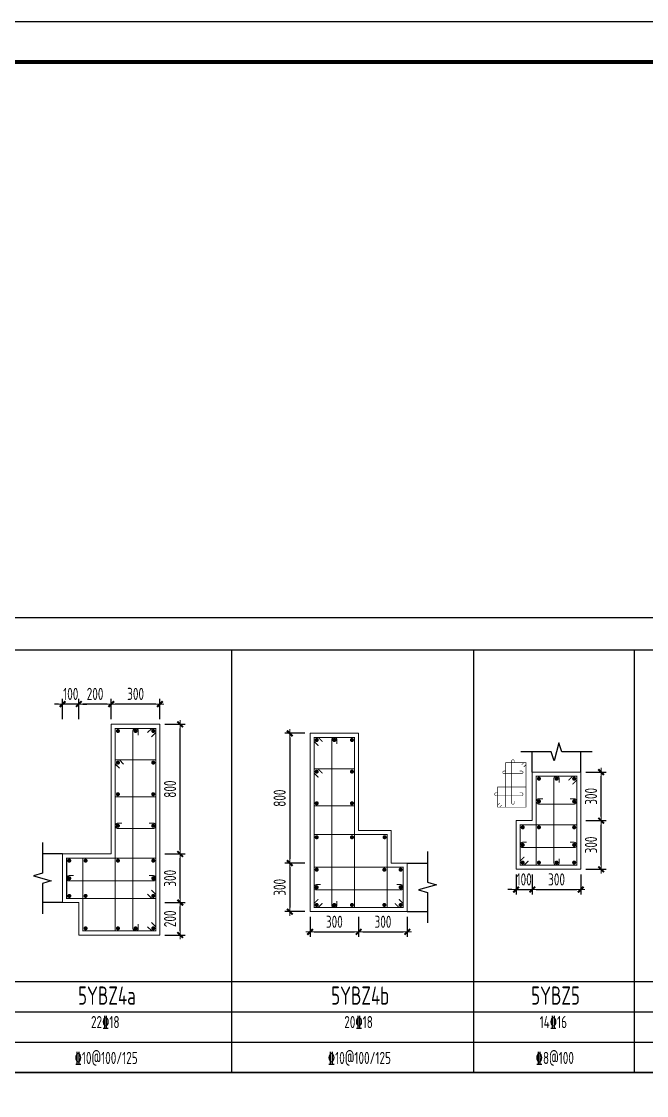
# Model space of a CAD drawing. Extents: x 292423 to 376523, y 106557 to 361882.
# Drawn here: x 346140 to 361563, y 204761 to 231265 of the extents above; entities that cross this region are included whole.
import ezdxf
from ezdxf.enums import TextEntityAlignment as Align

# ---------------------------------------------------------------- set-up
doc = ezdxf.new("R2010")
doc.units = 0
doc.header["$LTSCALE"] = 1000
doc.layers.get('0').update_dxf_attribs({"linetype": 'CONTINUOUS'})
doc.layers.get('Defpoints').update_dxf_attribs({"linetype": 'CONTINUOUS'})
for name, color, linetype in [('1508', 2, 'CONTINUOUS'), ('TAB', 7, 'CONTINUOUS'), ('THIN', 7, 'CONTINUOUS'), ('tk', 7, 'CONTINUOUS')]:
    doc.layers.add(name, color=color, linetype=linetype)
for name, color, linetype, lineweight in [('REIN', 6, 'CONTINUOUS', 18), ('Z-柱大样外框', 7, 'ByLayer', 18), ('Z-详图标注', 3, 'CONTINUOUS', 18), ('配箍校核', 2, 'ByLayer', 18)]:
    doc.layers.add(name, color=color, linetype=linetype, lineweight=lineweight)
doc.styles.get("Standard").update_dxf_attribs({"font": 'tssdeng.shx', "width": 0.7, "bigfont": 'tssdchn.shx'})
doc.styles.add('TCCAD_Dimension', font='Tssdeng.shx', dxfattribs={"width": 0.7, "bigfont": 'tssdchn.shx'})
doc.dimstyles.new('TCCAD_25_100', dxfattribs={"dimtxt": 300, "dimasz": 100, "dimexe": 125, "dimexo": 125, "dimgap": 100, "dimtad": 1, "dimdec": 0, "dimlfac": 0.25, "dimzin": 0, "dimdsep": 46, "dimtxsty": 'TCCAD_Dimension', "dimblk": '_TCDBK25_100', "dimcen": 0, "dimclrt": 7, "dimadec": 0, "dimazin": 0, "dimtfac": 1, "dimtdec": 0, "dimtix": 1, "dimtmove": 2, "dimatfit": 3, "dimfxl": 1, "dimtolj": 1, "dimtzin": 0, "dimarcsym": 0})

# ---------------------------------------------------------------- blocks, each defined once
blk = doc.blocks.new('_TCDBK25_100')
blk.add_line((-1, 0), (1, 0))
at = {"const_width": 0.5}
blk.add_lwpolyline([(-0.7, -0.7), (0.7, 0.7)], dxfattribs=at)
blk = doc.blocks.new('*D19')
at = {"layer": 'Defpoints', "color": 0}
for p in [(358343, 210344), (358743, 210344), (358743, 209844)]:
    blk.add_point(p, dxfattribs=at)
at = {"layer": 'Z-详图标注', "color": 0, "lineweight": -2}
for p, q in [((358343, 210219), (358343, 209719)), ((358743, 210219), (358743, 209719)), ((358243, 209844), (358143, 209844)), ((358343, 209844), (358743, 209844)), ((358843, 209844), (358943, 209844))]:
    blk.add_line(p, q, dxfattribs=at)
at = {"layer": 'Z-详图标注', "color": 0, "lineweight": -2, "xscale": 100, "yscale": 100, "zscale": 100}
blk.add_blockref('_TCDBK25_100', (358343, 209844), dxfattribs=at)
at = {"layer": 'Z-详图标注', "color": 0, "lineweight": -2, "xscale": 100, "yscale": 100, "zscale": 100, "rotation": 180}
blk.add_blockref('_TCDBK25_100', (358743, 209844), dxfattribs=at)
at = {"layer": 'Z-详图标注', "color": 7, "insert": (358543, 210094), "char_height": 300, "attachment_point": 5, "style": 'TCCAD_Dimension'}
blk.add_mtext('\\A1;100', dxfattribs=at)
blk = doc.blocks.new('*D20')
at = {"layer": 'Defpoints', "color": 0}
for p in [(358743, 210344), (359943, 210344), (359943, 209844)]:
    blk.add_point(p, dxfattribs=at)
at = {"layer": 'Z-详图标注', "color": 0, "lineweight": -2}
for p, q in [((358743, 210219), (358743, 209719)), ((359943, 210219), (359943, 209719)), ((358843, 209844), (359843, 209844))]:
    blk.add_line(p, q, dxfattribs=at)
at = {"layer": 'Z-详图标注', "color": 0, "lineweight": -2, "xscale": 100, "yscale": 100, "zscale": 100, "rotation": 180}
blk.add_blockref('_TCDBK25_100', (358743, 209844), dxfattribs=at)
at = {"layer": 'Z-详图标注', "color": 0, "lineweight": -2, "xscale": 100, "yscale": 100, "zscale": 100}
blk.add_blockref('_TCDBK25_100', (359943, 209844), dxfattribs=at)
at = {"layer": 'Z-详图标注', "color": 7, "insert": (359343, 210094), "char_height": 300, "attachment_point": 5, "style": 'TCCAD_Dimension'}
blk.add_mtext('\\A1;300', dxfattribs=at)
blk = doc.blocks.new('*D21')
at = {"layer": 'Defpoints', "color": 0}
for p in [(359943, 211544), (360443, 211544), (359943, 210344)]:
    blk.add_point(p, dxfattribs=at)
at = {"layer": 'Z-详图标注', "color": 0, "lineweight": -2}
for p, q in [((360068, 211544), (360568, 211544)), ((360443, 210444), (360443, 211444)), ((360068, 210344), (360568, 210344))]:
    blk.add_line(p, q, dxfattribs=at)
at = {"layer": 'Z-详图标注', "color": 0, "lineweight": -2, "xscale": 100, "yscale": 100, "zscale": 100}
for p, rotation in [((360443, 211544), 90), ((360443, 210344), 270)]:
    blk.add_blockref('_TCDBK25_100', p, dxfattribs=dict(at, rotation=rotation))
at = {"layer": 'Z-详图标注', "color": 7, "insert": (360193, 210944), "char_height": 300, "attachment_point": 5, "rotation": 90, "style": 'TCCAD_Dimension'}
blk.add_mtext('\\A1;300', dxfattribs=at)
blk = doc.blocks.new('*D22')
at = {"layer": 'Defpoints', "color": 0}
for p in [(359943, 212744), (360443, 212744), (359943, 211544)]:
    blk.add_point(p, dxfattribs=at)
at = {"layer": 'Z-详图标注', "color": 0, "lineweight": -2}
for p, q in [((360068, 212744), (360568, 212744)), ((360443, 211644), (360443, 212644)), ((360068, 211544), (360568, 211544))]:
    blk.add_line(p, q, dxfattribs=at)
at = {"layer": 'Z-详图标注', "color": 0, "lineweight": -2, "xscale": 100, "yscale": 100, "zscale": 100}
for p, rotation in [((360443, 212744), 90), ((360443, 211544), 270)]:
    blk.add_blockref('_TCDBK25_100', p, dxfattribs=dict(at, rotation=rotation))
at = {"layer": 'Z-详图标注', "color": 7, "insert": (360193, 212144), "char_height": 300, "attachment_point": 5, "rotation": 90, "style": 'TCCAD_Dimension'}
blk.add_mtext('\\A1;300', dxfattribs=at)
blk = doc.blocks.new('*D92')
at = {"layer": 'Defpoints', "color": 0}
for p in [(349556, 209522), (350056, 209522), (349556, 208722)]:
    blk.add_point(p, dxfattribs=at)
at = {"layer": 'Z-详图标注', "color": 0, "lineweight": -2}
for p, q in [((349681, 209522), (350181, 209522)), ((350056, 208822), (350056, 209422)), ((349681, 208722), (350181, 208722))]:
    blk.add_line(p, q, dxfattribs=at)
at = {"layer": 'Z-详图标注', "color": 0, "lineweight": -2, "xscale": 100, "yscale": 100, "zscale": 100}
for p, rotation in [((350056, 209522), 90), ((350056, 208722), 270)]:
    blk.add_blockref('_TCDBK25_100', p, dxfattribs=dict(at, rotation=rotation))
at = {"layer": 'Z-详图标注', "color": 7, "insert": (349806, 209122), "char_height": 300, "attachment_point": 5, "rotation": 90, "style": 'TCCAD_Dimension'}
blk.add_mtext('\\A1;200', dxfattribs=at)
blk = doc.blocks.new('*D93')
at = {"layer": 'Defpoints', "color": 0}
for p in [(349556, 210722), (350056, 210722), (349556, 209522)]:
    blk.add_point(p, dxfattribs=at)
at = {"layer": 'Z-详图标注', "color": 0, "lineweight": -2}
for p, q in [((349681, 210722), (350181, 210722)), ((350056, 209622), (350056, 210622)), ((349681, 209522), (350181, 209522))]:
    blk.add_line(p, q, dxfattribs=at)
at = {"layer": 'Z-详图标注', "color": 0, "lineweight": -2, "xscale": 100, "yscale": 100, "zscale": 100}
for p, rotation in [((350056, 210722), 90), ((350056, 209522), 270)]:
    blk.add_blockref('_TCDBK25_100', p, dxfattribs=dict(at, rotation=rotation))
at = {"layer": 'Z-详图标注', "color": 7, "insert": (349806, 210122), "char_height": 300, "attachment_point": 5, "rotation": 90, "style": 'TCCAD_Dimension'}
blk.add_mtext('\\A1;300', dxfattribs=at)
blk = doc.blocks.new('*D94')
at = {"layer": 'Defpoints', "color": 0}
for p in [(349556, 213922), (350056, 213922), (349556, 210722)]:
    blk.add_point(p, dxfattribs=at)
at = {"layer": 'Z-详图标注', "color": 0, "lineweight": -2}
for p, q in [((349681, 213922), (350181, 213922)), ((350056, 210822), (350056, 213822)), ((349681, 210722), (350181, 210722))]:
    blk.add_line(p, q, dxfattribs=at)
at = {"layer": 'Z-详图标注', "color": 0, "lineweight": -2, "xscale": 100, "yscale": 100, "zscale": 100}
for p, rotation in [((350056, 213922), 90), ((350056, 210722), 270)]:
    blk.add_blockref('_TCDBK25_100', p, dxfattribs=dict(at, rotation=rotation))
at = {"layer": 'Z-详图标注', "color": 7, "insert": (349806, 212322), "char_height": 300, "attachment_point": 5, "rotation": 90, "style": 'TCCAD_Dimension'}
blk.add_mtext('\\A1;800', dxfattribs=at)
blk = doc.blocks.new('*D95')
at = {"layer": 'Defpoints', "color": 0}
for p in [(348355, 214422), (348355, 213922), (349556, 213922)]:
    blk.add_point(p, dxfattribs=at)
at = {"layer": 'Z-详图标注', "color": 0, "lineweight": -2}
for p, q in [((348355, 214047), (348355, 214547)), ((349456, 214422), (348455, 214422)), ((349556, 214047), (349556, 214547))]:
    blk.add_line(p, q, dxfattribs=at)
at = {"layer": 'Z-详图标注', "color": 0, "lineweight": -2, "xscale": 100, "yscale": 100, "zscale": 100, "rotation": 180}
blk.add_blockref('_TCDBK25_100', (348355, 214422), dxfattribs=at)
at = {"layer": 'Z-详图标注', "color": 0, "lineweight": -2, "xscale": 100, "yscale": 100, "zscale": 100}
blk.add_blockref('_TCDBK25_100', (349556, 214422), dxfattribs=at)
at = {"layer": 'Z-详图标注', "color": 7, "insert": (348956, 214672), "char_height": 300, "attachment_point": 5, "style": 'TCCAD_Dimension'}
blk.add_mtext('\\A1;300', dxfattribs=at)
blk = doc.blocks.new('*D96')
at = {"layer": 'Defpoints', "color": 0}
for p in [(347556, 214422), (347556, 213922), (348355, 213922)]:
    blk.add_point(p, dxfattribs=at)
at = {"layer": 'Z-详图标注', "color": 0, "lineweight": -2}
for p, q in [((347556, 214047), (347556, 214547)), ((348255, 214422), (347656, 214422)), ((348355, 214047), (348355, 214547))]:
    blk.add_line(p, q, dxfattribs=at)
at = {"layer": 'Z-详图标注', "color": 0, "lineweight": -2, "xscale": 100, "yscale": 100, "zscale": 100, "rotation": 180}
blk.add_blockref('_TCDBK25_100', (347556, 214422), dxfattribs=at)
at = {"layer": 'Z-详图标注', "color": 0, "lineweight": -2, "xscale": 100, "yscale": 100, "zscale": 100}
blk.add_blockref('_TCDBK25_100', (348355, 214422), dxfattribs=at)
at = {"layer": 'Z-详图标注', "color": 7, "insert": (347956, 214672), "char_height": 300, "attachment_point": 5, "style": 'TCCAD_Dimension'}
blk.add_mtext('\\A1;200', dxfattribs=at)
blk = doc.blocks.new('*D97')
at = {"layer": 'Defpoints', "color": 0}
for p in [(347155, 214422), (347155, 213922), (347556, 213922)]:
    blk.add_point(p, dxfattribs=at)
at = {"layer": 'Z-详图标注', "color": 0, "lineweight": -2}
for p, q in [((347055, 214422), (346955, 214422)), ((347155, 214047), (347155, 214547)), ((347556, 214422), (347155, 214422)), ((347556, 214047), (347556, 214547)), ((347656, 214422), (347756, 214422))]:
    blk.add_line(p, q, dxfattribs=at)
at = {"layer": 'Z-详图标注', "color": 0, "lineweight": -2, "xscale": 100, "yscale": 100, "zscale": 100}
blk.add_blockref('_TCDBK25_100', (347155, 214422), dxfattribs=at)
at = {"layer": 'Z-详图标注', "color": 0, "lineweight": -2, "xscale": 100, "yscale": 100, "zscale": 100, "rotation": 180}
blk.add_blockref('_TCDBK25_100', (347556, 214422), dxfattribs=at)
at = {"layer": 'Z-详图标注', "color": 7, "insert": (347356, 214672), "char_height": 300, "attachment_point": 5, "style": 'TCCAD_Dimension'}
blk.add_mtext('\\A1;100', dxfattribs=at)
blk = doc.blocks.new('*D107')
at = {"layer": 'Defpoints', "color": 0}
for p in [(353260, 213699), (352760, 210499), (353260, 210499)]:
    blk.add_point(p, dxfattribs=at)
at = {"layer": 'Z-详图标注', "color": 0, "lineweight": -2}
for p, q in [((353135, 213699), (352635, 213699)), ((352760, 213599), (352760, 210599)), ((353135, 210499), (352635, 210499))]:
    blk.add_line(p, q, dxfattribs=at)
at = {"layer": 'Z-详图标注', "color": 0, "lineweight": -2, "xscale": 100, "yscale": 100, "zscale": 100}
for p, rotation in [((352760, 213699), 90), ((352760, 210499), 270)]:
    blk.add_blockref('_TCDBK25_100', p, dxfattribs=dict(at, rotation=rotation))
at = {"layer": 'Z-详图标注', "color": 7, "insert": (352510, 212099), "char_height": 300, "attachment_point": 5, "rotation": 90, "style": 'TCCAD_Dimension'}
blk.add_mtext('\\A1;800', dxfattribs=at)
blk = doc.blocks.new('*D108')
at = {"layer": 'Defpoints', "color": 0}
for p in [(353260, 210499), (352760, 209299), (353260, 209299)]:
    blk.add_point(p, dxfattribs=at)
at = {"layer": 'Z-详图标注', "color": 0, "lineweight": -2}
for p, q in [((353135, 210499), (352635, 210499)), ((352760, 210399), (352760, 209399)), ((353135, 209299), (352635, 209299))]:
    blk.add_line(p, q, dxfattribs=at)
at = {"layer": 'Z-详图标注', "color": 0, "lineweight": -2, "xscale": 100, "yscale": 100, "zscale": 100}
for p, rotation in [((352760, 210499), 90), ((352760, 209299), 270)]:
    blk.add_blockref('_TCDBK25_100', p, dxfattribs=dict(at, rotation=rotation))
at = {"layer": 'Z-详图标注', "color": 7, "insert": (352510, 209899), "char_height": 300, "attachment_point": 5, "rotation": 90, "style": 'TCCAD_Dimension'}
blk.add_mtext('\\A1;300', dxfattribs=at)
blk = doc.blocks.new('*D109')
at = {"layer": 'Defpoints', "color": 0}
for p in [(353260, 209299), (354460, 209299), (354460, 208799)]:
    blk.add_point(p, dxfattribs=at)
at = {"layer": 'Z-详图标注', "color": 0, "lineweight": -2}
for p, q in [((353260, 209174), (353260, 208674)), ((354460, 209174), (354460, 208674)), ((353360, 208799), (354360, 208799))]:
    blk.add_line(p, q, dxfattribs=at)
at = {"layer": 'Z-详图标注', "color": 0, "lineweight": -2, "xscale": 100, "yscale": 100, "zscale": 100, "rotation": 180}
blk.add_blockref('_TCDBK25_100', (353260, 208799), dxfattribs=at)
at = {"layer": 'Z-详图标注', "color": 0, "lineweight": -2, "xscale": 100, "yscale": 100, "zscale": 100}
blk.add_blockref('_TCDBK25_100', (354460, 208799), dxfattribs=at)
at = {"layer": 'Z-详图标注', "color": 7, "insert": (353860, 209049), "char_height": 300, "attachment_point": 5, "style": 'TCCAD_Dimension'}
blk.add_mtext('\\A1;300', dxfattribs=at)
blk = doc.blocks.new('*D110')
at = {"layer": 'Defpoints', "color": 0}
for p in [(354460, 209299), (355660, 209299), (355660, 208799)]:
    blk.add_point(p, dxfattribs=at)
at = {"layer": 'Z-详图标注', "color": 0, "lineweight": -2}
for p, q in [((354460, 209174), (354460, 208674)), ((355660, 209174), (355660, 208674)), ((354560, 208799), (355560, 208799))]:
    blk.add_line(p, q, dxfattribs=at)
at = {"layer": 'Z-详图标注', "color": 0, "lineweight": -2, "xscale": 100, "yscale": 100, "zscale": 100, "rotation": 180}
blk.add_blockref('_TCDBK25_100', (354460, 208799), dxfattribs=at)
at = {"layer": 'Z-详图标注', "color": 0, "lineweight": -2, "xscale": 100, "yscale": 100, "zscale": 100}
blk.add_blockref('_TCDBK25_100', (355660, 208799), dxfattribs=at)
at = {"layer": 'Z-详图标注', "color": 7, "insert": (355060, 209049), "char_height": 300, "attachment_point": 5, "style": 'TCCAD_Dimension'}
blk.add_mtext('\\A1;300', dxfattribs=at)
blk = doc.blocks.new('A1tk')
at = {"layer": 'tk', "color": 5}
blk.add_lwpolyline([(0, 0), (0, 59400), (84100, 59400), (84100, 0)], close=True, dxfattribs=at)
at = {"layer": 'tk', "const_width": 100}
blk.add_lwpolyline([(2500, 1000), (83100, 1000), (83100, 58400), (2500, 58400)], close=True, dxfattribs=at)

msp = doc.modelspace()

# ---------------------------------------------------------------- linework, layer by layer
at = {"layer": 'REIN', "color": 210, "elevation": 0}
for points, const_width in [([(349250.1, 213715.8), (349356.2, 213821.9), (349456.2, 213821.9), (349456.2, 208821.9), (348455, 208821.9), (348455, 213821.9), (349456.2, 213821.9), (349456.2, 213721.9), (349350.1, 213615.8)], 25), ([(353465.9, 213393), (353359.8, 213499), (353359.8, 213599), (354359.8, 213599), (354359.8, 209399), (353359.8, 209399), (353359.8, 213599), (353459.8, 213599), (353565.9, 213493)], 25), ([(358485.3, 212922.3), (358538.4, 212975.4), (358588.4, 212975.4), (358588.4, 211875.4), (358088.4, 211875.4), (358088.4, 212975.4), (358588.4, 212975.4), (358588.4, 212925.4), (358535.3, 212872.3)], 12.5), ([(359636.6, 212538.2), (359742.6, 212644.3), (359842.6, 212644.3), (359842.6, 210444.3), (358842.6, 210444.3), (358842.6, 212644.3), (359842.6, 212644.3), (359842.6, 212544.3), (359736.6, 212438.2)], 25), ([(357991.4, 211928.4), (357938.4, 211875.4), (357888.4, 211875.4), (357888.4, 212375.4), (358588.4, 212375.4), (358588.4, 211875.4), (357888.4, 211875.4), (357888.4, 211925.4), (357941.4, 211978.4)], 12.5), ([(358648.7, 210550.4), (358542.6, 210444.3), (358442.6, 210444.3), (358442.6, 211444.3), (359842.6, 211444.3), (359842.6, 210444.3), (358442.6, 210444.3), (358442.6, 210544.3), (358548.7, 210650.4)], 25), ([(353565.9, 209505.1), (353459.8, 209399), (353359.8, 209399), (353359.8, 211199), (355159.8, 211199), (355159.8, 209399), (353359.8, 209399), (353359.8, 209499), (353465.9, 209605.1)], 25), ([(349350.1, 209827.9), (349456.2, 209721.9), (349456.2, 209621.9), (347255, 209621.9), (347255, 210621.9), (349456.2, 210621.9), (349456.2, 209621.9), (349356.2, 209621.9), (349250.1, 209727.9)], 25), ([(349350.1, 209027.9), (349456.2, 208921.9), (349456.2, 208821.9), (347656.2, 208821.9), (347656.2, 210621.9), (349456.2, 210621.9), (349456.2, 208821.9), (349356.2, 208821.9), (349250.1, 208927.9)], 25), ([(355453.7, 209605.1), (355559.8, 209499), (355559.8, 209399), (353359.8, 209399), (353359.8, 210399), (355559.8, 210399), (355559.8, 209399), (355459.8, 209399), (355353.7, 209505.1)], 25)]:
    msp.add_lwpolyline(points, dxfattribs=dict(at, const_width=const_width))
at = {"layer": 'REIN', "color": 6, "const_width": 50, "elevation": 0}
for points in [[(348520, 213781.9, 1), (348520, 213731.9, 1)], [(348955.6, 213781.9, 1), (348955.6, 213731.9, 1)], [(349391.2, 213781.9, 1), (349391.2, 213731.9, 1)], [(353424.8, 213509, 1), (353424.8, 213559, 1)], [(353884.8, 213534, 1), (353834.8, 213534, 1)], [(354294.8, 213509, 1), (354294.8, 213559, 1)], [(348520, 213001.9, 1), (348520, 212951.9, 1)], [(349391.2, 213001.9, 1), (349391.2, 212951.9, 1)], [(353424.8, 212729, 1), (353424.8, 212779, 1)], [(354294.8, 212729, 1), (354294.8, 212779, 1)], [(358882.6, 212579.3, 1), (358932.6, 212579.3, 1)], [(359317.6, 212579.3, 1), (359367.6, 212579.3, 1)], [(359752.6, 212579.3, 1), (359802.6, 212579.3, 1)], [(348520, 212221.9, 1), (348520, 212171.9, 1)], [(349391.2, 212221.9, 1), (349391.2, 212171.9, 1)], [(358882.6, 212019.3, 1), (358932.6, 212019.3, 1)], [(359752.6, 212019.3, 1), (359802.6, 212019.3, 1)], [(353424.8, 211949, 1), (353424.8, 211999, 1)], [(354294.8, 211949, 1), (354294.8, 211999, 1)], [(348520, 211441.9, 1), (348520, 211391.9, 1)], [(349391.2, 211441.9, 1), (349391.2, 211391.9, 1)], [(358482.6, 211379.3, 1), (358532.6, 211379.3, 1)], [(358882.6, 211379.3, 1), (358932.6, 211379.3, 1)], [(359752.6, 211379.3, 1), (359802.6, 211379.3, 1)], [(353424.8, 211109.8, 1), (353424.8, 211159.8, 1)], [(354294.8, 211109.8, 1), (354294.8, 211159.8, 1)], [(355099.7, 211109.8, 1), (355099.7, 211159.8, 1)], [(358482.6, 210944.3, 1), (358532.6, 210944.3, 1)], [(359752.6, 210944.3, 1), (359802.6, 210944.3, 1)], [(347320, 210581.9, 1), (347320, 210531.9, 1)], [(347721.2, 210581.9, 1), (347721.2, 210531.9, 1)], [(348520, 210581.9, 1), (348520, 210531.9, 1)], [(349391.2, 210581.9, 1), (349391.2, 210531.9, 1)], [(358482.6, 210509.3, 1), (358532.6, 210509.3, 1)], [(358882.6, 210509.3, 1), (358932.6, 210509.3, 1)], [(359317.6, 210509.3, 1), (359367.6, 210509.3, 1)], [(359752.6, 210509.3, 1), (359802.6, 210509.3, 1)], [(353424.8, 210309, 1), (353424.8, 210359, 1)], [(355093.9, 210309, 1), (355093.9, 210359, 1)], [(355494.8, 210309, 1), (355494.8, 210359, 1)], [(347320, 210146.9, 1), (347320, 210096.9, 1)], [(349391.2, 210146.9, 1), (349391.2, 210096.9, 1)], [(353424.8, 209924.7, 1), (353424.8, 209874.7, 1)], [(355496, 209924.7, 1), (355496, 209874.7, 1)], [(347320, 209711.9, 1), (347320, 209661.9, 1)], [(347721.2, 209711.9, 1), (347721.2, 209661.9, 1)], [(349391.2, 209711.9, 1), (349391.2, 209661.9, 1)], [(353424.8, 209439, 1), (353424.8, 209489, 1)], [(353884.8, 209462.9, 1), (353834.8, 209462.9, 1)], [(354294.8, 209439, 1), (354294.8, 209489, 1)], [(355093.9, 209439, 1), (355093.9, 209489, 1)], [(355494.8, 209439, 1), (355494.8, 209489, 1)], [(347721.2, 208911.9, 1), (347721.2, 208861.9, 1)], [(348520, 208911.9, 1), (348520, 208861.9, 1)], [(348955.6, 208911.9, 1), (348955.6, 208861.9, 1)], [(349391.2, 208911.9, 1), (349391.2, 208861.9, 1)]]:
    msp.add_lwpolyline(points, format="xyb", close=True, dxfattribs=at)
at = {"layer": 'REIN', "color": 6, "elevation": 0}
for points, const_width in [([(349020.6, 208986.9), (349020.6, 208886.9, -1), (348890.6, 208886.9), (348890.6, 213756.9, -1), (349020.6, 213756.9), (349020.6, 213656.9)], 25), ([(353924.8, 209562.9), (353924.8, 209462.9, -1), (353794.8, 209462.9), (353794.8, 213534, -1), (353924.8, 213534), (353924.8, 213434)], 25), ([(358298.4, 212030.4), (358298.4, 211980.4, -1), (358233.4, 211980.4), (358233.4, 213015.4, -1), (358298.4, 213015.4), (358298.4, 212965.4)], 12.5), ([(358433.4, 212767.9), (358483.4, 212767.9, -1), (358483.4, 212702.9), (358048.4, 212702.9, -1), (358048.4, 212767.9), (358098.4, 212767.9)], 12.5), ([(359407.6, 210609.3), (359407.6, 210509.3, -1), (359277.6, 210509.3), (359277.6, 212579.3, -1), (359407.6, 212579.3), (359407.6, 212479.3)], 25), ([(358433.4, 212230.4), (358483.4, 212230.4, -1), (358483.4, 212165.4), (357848.4, 212165.4, -1), (357848.4, 212230.4), (357898.4, 212230.4)], 12.5), ([(359677.6, 212084.3), (359777.6, 212084.3, -1), (359777.6, 211954.3), (358907.6, 211954.3, -1), (358907.6, 212084.3), (359007.6, 212084.3)], 25), ([(349291.2, 211481.9), (349391.2, 211481.9, -1), (349391.2, 211351.9), (348520, 211351.9, -1), (348520, 211481.9), (348620, 211481.9)], 25), ([(359677.6, 211009.3), (359777.6, 211009.3, -1), (359777.6, 210879.3), (358507.6, 210879.3, -1), (358507.6, 211009.3), (358607.6, 211009.3)], 25), ([(349291.2, 210186.9), (349391.2, 210186.9, -1), (349391.2, 210056.9), (347320, 210056.9, -1), (347320, 210186.9), (347420, 210186.9)], 25), ([(355396, 209964.7), (355496, 209964.7, -1), (355496, 209834.7), (353424.8, 209834.7, -1), (353424.8, 209964.7), (353524.8, 209964.7)], 25)]:
    msp.add_lwpolyline(points, format="xyb", dxfattribs=dict(at, const_width=const_width))
at = {"layer": 'REIN', "color": 6, "const_width": 25, "elevation": 0}
for points in [[(348561.1, 212835.8), (348455, 212941.9), (348455, 213041.9), (349456.2, 213041.9), (349456.2, 212131.9), (348455, 212131.9), (348455, 213041.9), (348555, 213041.9), (348661.1, 212935.8)], [(353465.9, 212613), (353359.8, 212719), (353359.8, 212819), (354359.8, 212819), (354359.8, 211909), (353359.8, 211909), (353359.8, 212819), (353459.8, 212819), (353565.9, 212713)]]:
    msp.add_lwpolyline(points, dxfattribs=at)
at = {"layer": 'TAB'}
for p, q in [((295391.9, 216557.5), (368105.7, 216557.5, 0)), ((297191.9, 215759.1), (368105.7, 215759.1, 0)), ((351321.2, 215759.1, 0), (351321.2, 205328.5, 0)), ((357297.4, 215759.1, 0), (357297.4, 205328.5, 0)), ((361259.2, 215759.1, 0), (361259.2, 205328.5, 0)), ((295391.9, 207578.5, 0), (368105.7, 207578.5, 0)), ((295391.9, 206828.5, 0), (368105.7, 206828.5, 0)), ((295391.9, 206078.5, 0), (368105.7, 206078.5, 0)), ((368105.7, 205328.5, 0), (295391.9, 205328.5, 0)), ((295391.9, 205328.5, 0), (368105.7, 205328.5, 0))]:
    msp.add_line(p, q, dxfattribs=at)
at = {"layer": 'THIN'}
for p, q in [((358742.6, 212744.3, 0), (358742.6, 213244.3, 0)), ((359942.6, 212744.3, 0), (359942.6, 213244.3, 0)), ((347155, 210721.9, 0), (346655, 210721.9, 0)), ((355659.8, 210499), (356159.8, 210499)), ((347155, 209521.9, 0), (346655, 209521.9, 0)), ((355659.8, 209299), (356159.8, 209299))]:
    msp.add_line(p, q, dxfattribs=at)
at = {"layer": 'THIN', "elevation": 0}
for points in [[(360222.6, 213244.3), (359472.6, 213244.3), (359402.6, 213464.3), (359282.6, 213024.3), (359212.6, 213244.3), (358462.6, 213244.3)], [(346655, 211001.9), (346655, 210251.9), (346435, 210181.9), (346875, 210061.9), (346655, 209991.9), (346655, 209241.9)], [(356159.8, 210779), (356159.8, 210029), (356379.8, 209959), (355939.8, 209839), (356159.8, 209769), (356159.8, 209019)]]:
    msp.add_lwpolyline(points, dxfattribs=at)
at = {"layer": 'Z-柱大样外框', "elevation": 0}
for points in [[(349556.2, 213921.9), (349556.2, 208721.9), (347556.2, 208721.9), (347556.2, 209521.9), (347155, 209521.9), (347155, 210721.9), (348355, 210721.9), (348355, 213921.9)], [(354459.8, 213699), (354459.8, 211299), (355259.8, 211299), (355259.8, 210499), (355659.8, 210499), (355659.8, 209299), (353259.8, 209299), (353259.8, 213699)], [(358342.6, 211544.3), (358342.6, 210344.3), (359942.6, 210344.3), (359942.6, 212744.3), (358742.6, 212744.3), (358742.6, 211544.3), (358342.6, 211544.3)]]:
    msp.add_lwpolyline(points, close=True, dxfattribs=at)
at = {"layer": '配箍校核', "color": 210}
for p, q in [((348455, 213821.9, 0), (348455, 208821.9, 0)), ((348455, 213821.9, 0), (349456.2, 213821.9, 0)), ((349250.1, 213715.8, 0), (349356.2, 213821.9, 0)), ((349456.2, 213721.9, 0), (349350.1, 213615.8, 0)), ((349356.2, 213821.9, 0), (349456.2, 213821.9, 0)), ((349456.2, 213821.9, 0), (349456.2, 208821.9, 0)), ((349456.2, 213821.9, 0), (349456.2, 213721.9, 0)), ((347255, 210621.9, 0), (347255, 209621.9, 0)), ((347255, 210621.9, 0), (349456.2, 210621.9, 0)), ((347656.2, 210621.9, 0), (347656.2, 208821.9, 0)), ((349356.2, 209621.9, 0), (349250.1, 209727.9, 0)), ((349350.1, 209827.9, 0), (349456.2, 209721.9, 0)), ((349456.2, 209721.9, 0), (349456.2, 209621.9, 0)), ((347255, 209621.9, 0), (349456.2, 209621.9, 0)), ((349456.2, 209621.9, 0), (349356.2, 209621.9, 0)), ((349356.2, 208821.9, 0), (349250.1, 208927.9, 0)), ((349350.1, 209027.9, 0), (349456.2, 208921.9, 0)), ((349456.2, 208921.9, 0), (349456.2, 208821.9, 0)), ((347656.2, 208821.9, 0), (349456.2, 208821.9, 0)), ((349456.2, 208821.9, 0), (349356.2, 208821.9, 0))]:
    msp.add_line(p, q, dxfattribs=at)
at = {"layer": '配箍校核', "color": 6}
for p, q in [((348890.6, 213756.9, 0), (348890.6, 208886.9, 0)), ((349020.6, 213756.9, 0), (349020.6, 213656.9, 0)), ((348455, 212941.9, 0), (348455, 213041.9, 0)), ((348455, 213041.9, 0), (349456.2, 213041.9, 0)), ((348455, 213041.9, 0), (348555, 213041.9, 0)), ((348561.1, 212835.8, 0), (348455, 212941.9, 0)), ((348555, 213041.9, 0), (348661.1, 212935.8, 0)), ((348455, 212131.9, 0), (349456.2, 212131.9, 0)), ((348520, 211481.9, 0), (348620, 211481.9, 0)), ((348520, 211351.9, 0), (349391.2, 211351.9, 0)), ((349291.2, 211481.9, 0), (349391.2, 211481.9, 0)), ((347320, 210186.9, 0), (347420, 210186.9, 0)), ((349291.2, 210186.9, 0), (349391.2, 210186.9, 0)), ((347320, 210056.9, 0), (349391.2, 210056.9, 0)), ((349020.6, 208986.9, 0), (349020.6, 208886.9, 0))]:
    msp.add_line(p, q, dxfattribs=at)
for centre, start, end in [((348955.6, 213756.9, 0), 0, 180), ((348520, 211416.9, 0), 90, 270), ((349391.2, 211416.9, 0), 270, 90), ((347320, 210121.9, 0), 90, 270), ((349391.2, 210121.9, 0), 270, 90), ((348955.6, 208886.9, 0), 180, 0)]:
    msp.add_arc(centre, 65, start, end, dxfattribs=at)

# ---------------------------------------------------------------- block references
at = {"layer": '1508'}
msp.add_blockref('A1tk', (292422.6, 171865.4), dxfattribs=at)

# ---------------------------------------------------------------- texts
at = {"layer": 'TAB', "width": 0.7}
for s, height, p in [('5YBZ4a', 450, (348247.9, 207227.4, 0)), ('5YBZ4b', 450, (354497.7, 207227.4, 0)), ('5YBZ5', 450, (359318.5, 207227.4, 0)), ('%%13210@100/125', 300, (348228.8, 205688.5, 0)), ('%%13210@100/125', 300, (354478.6, 205688.5, 0)), ('%%1328@100', 300, (359299.4, 205688.5, 0))]:
    msp.add_text(s, height=height, dxfattribs=at).set_placement(p, align=Align.MIDDLE_CENTER)
for s, p in [('22%%13218', (347854.7, 206333.6, 0)), ('20%%13218', (354104.5, 206333.6, 0)), ('14%%13216', (358925.3, 206333.6, 0))]:
    msp.add_text(s, height=300, dxfattribs=at).set_placement(p, align=Align.BOTTOM_LEFT)

# ---------------------------------------------------------------- dimensions: what is measured, and where the dimension line sits
at = {"layer": 'Z-详图标注'}
for base, p1, p2, angle, picture, middle in [((347155, 214421.9, 0), (347556.2, 213921.9, 0), (347155, 213921.9, 0), 180, '*D97', (347355.6, 214671.9, 0)), ((347556.2, 214421.9, 0), (348355, 213921.9, 0), (347556.2, 213921.9, 0), 180, '*D96', (347955.6, 214671.9, 0)), ((348355, 214421.9, 0), (349556.2, 213921.9, 0), (348355, 213921.9, 0), 180, '*D95', (348955.6, 214671.9, 0)), ((350056.2, 213921.9, 0), (349556.2, 210721.9, 0), (349556.2, 213921.9, 0), 90, '*D94', (349806.2, 212321.9, 0)), ((352759.8, 210499), (353259.8, 213699), (353259.8, 210499), 270, '*D107', (352509.8, 212099)), ((360442.6, 212744.3, 0), (359942.6, 211544.3, 0), (359942.6, 212744.3, 0), 90, '*D22', (360192.6, 212144.3, 0)), ((360442.6, 211544.3, 0), (359942.6, 210344.3, 0), (359942.6, 211544.3, 0), 90, '*D21', (360192.6, 210944.3, 0)), ((350056.2, 210721.9, 0), (349556.2, 209521.9, 0), (349556.2, 210721.9, 0), 90, '*D93', (349806.2, 210121.9, 0)), ((352759.8, 209299), (353259.8, 210499), (353259.8, 209299), 270, '*D108', (352509.8, 209899)), ((350056.2, 209521.9, 0), (349556.2, 208721.9, 0), (349556.2, 209521.9, 0), 90, '*D92', (349806.2, 209121.9, 0))]:
    dim = msp.add_linear_dim(base=base, p1=p1, p2=p2, angle=angle, dimstyle='TCCAD_25_100', dxfattribs=at)
    dim.commit()
    dim.dimension.update_dxf_attribs({"geometry": picture, "text_midpoint": middle})
for base, p1, p2, picture, middle in [((358742.6, 209844.3, 0), (358342.6, 210344.3, 0), (358742.6, 210344.3, 0), '*D19', (358542.6, 210094.3, 0)), ((359942.6, 209844.3, 0), (358742.6, 210344.3, 0), (359942.6, 210344.3, 0), '*D20', (359342.6, 210094.3, 0)), ((354459.8, 208799), (353259.8, 209299), (354459.8, 209299), '*D109', (353859.8, 209049)), ((355659.8, 208799), (354459.8, 209299), (355659.8, 209299), '*D110', (355059.8, 209049))]:
    dim = msp.add_linear_dim(base=base, p1=p1, p2=p2, dimstyle='TCCAD_25_100', dxfattribs=at)
    dim.commit()
    dim.dimension.update_dxf_attribs({"geometry": picture, "text_midpoint": middle})

doc.saveas('drawing.dxf')
